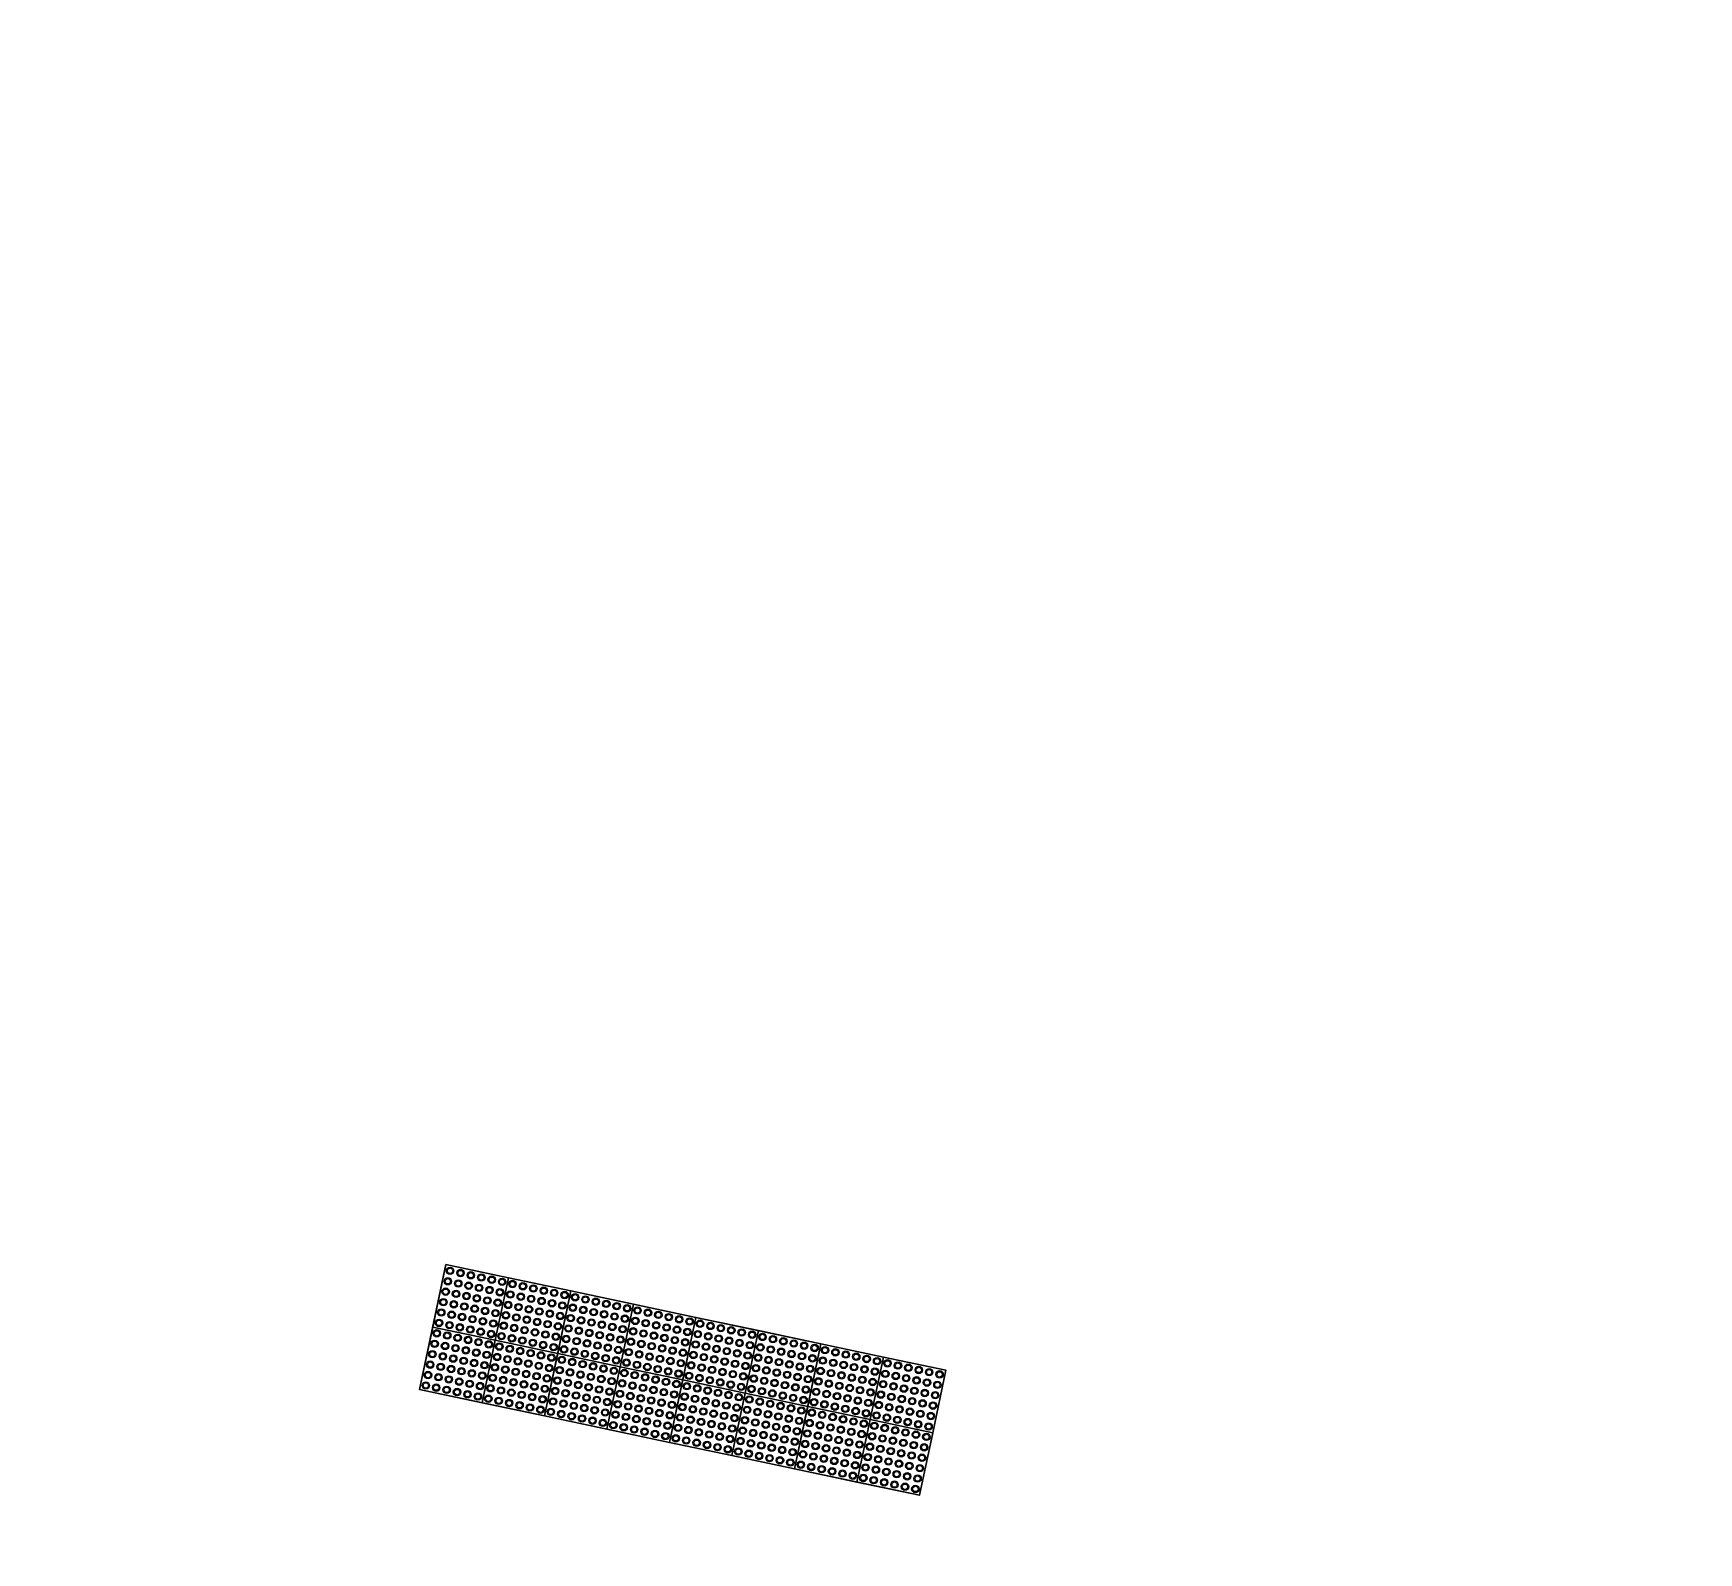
# Model space of a CAD drawing. Header units: millimetres. Extents: x 832728086 to 834530684, y 817551485 to 818349469.
# Drawn here: x 832841800 to 832849621, y 817752870 to 817760004 of the extents above; entities that cross this region are included whole.
import ezdxf

# ---------------------------------------------------------------- set-up
doc = ezdxf.new("R2010")
doc.units = ezdxf.units.MM
doc.header["$LTSCALE"] = 100
doc.layers.add('000-helpline', color=30, linetype='Continuous', lineweight=30, plot=False)
doc.layers.add('000-Tactile-l', color=8, linetype='Continuous')

# ---------------------------------------------------------------- blocks, each defined once
blk = doc.blocks.new('tactile')
at = {"layer": '000-helpline', "ltscale": 0.015}
for points in [[(833989.728, 817807.8787), (833990.0215, 817807.8167), (833989.9594, 817807.5232), (833989.6659, 817807.5852)], [(833990.0215, 817807.8167), (833990.315, 817807.7546), (833990.2529, 817807.4611), (833989.9594, 817807.5232)], [(833990.315, 817807.7546), (833990.6085, 817807.6926), (833990.5465, 817807.3991), (833990.2529, 817807.4611)], [(833990.6085, 817807.6926), (833990.902, 817807.6305), (833990.84, 817807.337), (833990.5465, 817807.3991)], [(833989.6659, 817807.5852), (833989.9594, 817807.5232), (833989.8974, 817807.2297), (833989.6039, 817807.2917)], [(833990.902, 817807.6305), (833991.1955, 817807.5685), (833991.1335, 817807.275), (833990.84, 817807.337)], [(833989.9594, 817807.5232), (833990.2529, 817807.4611), (833990.1909, 817807.1676), (833989.8974, 817807.2297)], [(833991.1955, 817807.5685), (833991.489, 817807.5064), (833991.427, 817807.2129), (833991.1335, 817807.275)], [(833991.489, 817807.5064), (833991.7826, 817807.4444), (833991.7205, 817807.1509), (833991.427, 817807.2129)], [(833990.2529, 817807.4611), (833990.5465, 817807.3991), (833990.4844, 817807.1056), (833990.1909, 817807.1676)], [(833991.7826, 817807.4444), (833992.0761, 817807.3823), (833992.014, 817807.0888), (833991.7205, 817807.1509)], [(833990.5465, 817807.3991), (833990.84, 817807.337), (833990.7779, 817807.0435), (833990.4844, 817807.1056)], [(833990.84, 817807.337), (833991.1335, 817807.275), (833991.0714, 817806.9815), (833990.7779, 817807.0435)], [(833991.1335, 817807.275), (833991.427, 817807.2129), (833991.3649, 817806.9194), (833991.0714, 817806.9815)], [(833991.427, 817807.2129), (833991.7205, 817807.1509), (833991.6584, 817806.8573), (833991.3649, 817806.9194)], [(833991.7205, 817807.1509), (833992.014, 817807.0888), (833991.952, 817806.7953), (833991.6584, 817806.8573)]]:
    blk.add_lwpolyline(points, close=True, dxfattribs=at)
at = {"layer": '000-Tactile-l'}
for points in [[(833989.6039, 817807.2917), (833989.728, 817807.8787), (833990.315, 817807.7546), (833990.1909, 817807.1676)], [(833990.1909, 817807.1676), (833990.315, 817807.7546), (833990.902, 817807.6305), (833990.7779, 817807.0435)], [(833990.7779, 817807.0435), (833990.902, 817807.6305), (833991.489, 817807.5064), (833991.3649, 817806.9194)], [(833991.3649, 817806.9194), (833991.489, 817807.5064), (833992.0761, 817807.3823), (833991.952, 817806.7953)]]:
    blk.add_lwpolyline(points, close=True, dxfattribs=at)
at = {"layer": '000-Tactile-l', "ltscale": 0.015}
for centre, radius in [((833989.7369, 817807.8002), 0.0175), ((833989.7369, 817807.8002), 0.0125), ((833989.7473, 817807.8491), 0.0175), ((833989.7473, 817807.8491), 0.0125), ((833989.7858, 817807.7898), 0.0175), ((833989.7962, 817807.8388), 0.0175), ((833989.7962, 817807.8388), 0.0125), ((833989.8451, 817807.8284), 0.0175), ((833989.8451, 817807.8284), 0.0125), ((833989.894, 817807.8181), 0.0175), ((833989.894, 817807.8181), 0.0125), ((833989.9429, 817807.8077), 0.0175), ((833989.9429, 817807.8077), 0.0125), ((833989.9918, 817807.7974), 0.0175), ((833989.9918, 817807.7974), 0.0125), ((833990.0408, 817807.7871), 0.0175), ((833989.7266, 817807.7513), 0.0175), ((833989.7266, 817807.7513), 0.0125), ((833989.7755, 817807.7409), 0.0175), ((833989.7755, 817807.7409), 0.0125), ((833989.7858, 817807.7898), 0.0125), ((833989.8244, 817807.7306), 0.0175), ((833989.8244, 817807.7306), 0.0125), ((833989.8347, 817807.7795), 0.0175), ((833989.8347, 817807.7795), 0.0125), ((833989.8733, 817807.7202), 0.0175), ((833989.8733, 817807.7202), 0.0125), ((833989.8837, 817807.7692), 0.0175), ((833989.8837, 817807.7692), 0.0125), ((833989.9222, 817807.7099), 0.0175), ((833989.9326, 817807.7588), 0.0175), ((833989.9326, 817807.7588), 0.0125), ((833989.9815, 817807.7485), 0.0175), ((833989.9815, 817807.7485), 0.0125), ((833990.0304, 817807.7381), 0.0175), ((833990.0304, 817807.7381), 0.0125), ((833990.0408, 817807.7871), 0.0125), ((833990.0793, 817807.7278), 0.0175), ((833990.0793, 817807.7278), 0.0125), ((833990.0897, 817807.7767), 0.0175), ((833990.0897, 817807.7767), 0.0125), ((833990.1283, 817807.7175), 0.0175), ((833990.1283, 817807.7175), 0.0125), ((833990.1386, 817807.7664), 0.0175), ((833990.1386, 817807.7664), 0.0125), ((833990.1875, 817807.756), 0.0175), ((833990.1875, 817807.756), 0.0125), ((833990.2364, 817807.7457), 0.0175), ((833990.2364, 817807.7457), 0.0125), ((833990.2854, 817807.7353), 0.0175), ((833990.2854, 817807.7353), 0.0125), ((833990.3343, 817807.725), 0.0175), ((833990.3343, 817807.725), 0.0125), ((833990.3832, 817807.7147), 0.0175), ((833990.3832, 817807.7147), 0.0125), ((833989.7059, 817807.6534), 0.0175), ((833989.7059, 817807.6534), 0.0125), ((833989.7162, 817807.7023), 0.0175), ((833989.7162, 817807.7023), 0.0125), ((833989.7548, 817807.6431), 0.0175), ((833989.7548, 817807.6431), 0.0125), ((833989.7651, 817807.692), 0.0175), ((833989.7651, 817807.692), 0.0125), ((833989.8037, 817807.6327), 0.0175), ((833989.8141, 817807.6817), 0.0175), ((833989.8141, 817807.6817), 0.0125), ((833989.863, 817807.6713), 0.0175), ((833989.863, 817807.6713), 0.0125), ((833989.9119, 817807.661), 0.0175), ((833989.9119, 817807.661), 0.0125), ((833989.9222, 817807.7099), 0.0125), ((833989.9608, 817807.6506), 0.0175), ((833989.9608, 817807.6506), 0.0125), ((833989.9712, 817807.6996), 0.0175), ((833989.9712, 817807.6996), 0.0125), ((833990.0097, 817807.6403), 0.0175), ((833990.0097, 817807.6403), 0.0125), ((833990.0201, 817807.6892), 0.0175), ((833990.0201, 817807.6892), 0.0125), ((833990.069, 817807.6789), 0.0175), ((833990.069, 817807.6789), 0.0125), ((833990.1179, 817807.6685), 0.0175), ((833990.1179, 817807.6685), 0.0125), ((833990.1668, 817807.6582), 0.0175), ((833990.1668, 817807.6582), 0.0125), ((833990.1772, 817807.7071), 0.0175), ((833990.1772, 817807.7071), 0.0125), ((833990.2158, 817807.6478), 0.0175), ((833990.2158, 817807.6478), 0.0125), ((833990.2261, 817807.6968), 0.0175), ((833990.2261, 817807.6968), 0.0125), ((833990.2647, 817807.6375), 0.0175), ((833990.2647, 817807.6375), 0.0125), ((833990.275, 817807.6864), 0.0175), ((833990.275, 817807.6864), 0.0125), ((833990.3239, 817807.6761), 0.0175), ((833990.3239, 817807.6761), 0.0125), ((833990.3729, 817807.6657), 0.0175), ((833990.3729, 817807.6657), 0.0125), ((833990.4218, 817807.6554), 0.0175), ((833990.4218, 817807.6554), 0.0125), ((833990.4321, 817807.7043), 0.0175), ((833990.4321, 817807.7043), 0.0125), ((833990.4707, 817807.6451), 0.0175), ((833990.4707, 817807.6451), 0.0125), ((833990.481, 817807.694), 0.0175), ((833990.481, 817807.694), 0.0125), ((833990.5196, 817807.6347), 0.0175), ((833990.53, 817807.6836), 0.0175), ((833990.53, 817807.6836), 0.0125), ((833990.5789, 817807.6733), 0.0175), ((833990.5789, 817807.6733), 0.0125), ((833990.6278, 817807.663), 0.0175), ((833990.6278, 817807.663), 0.0125), ((833990.6767, 817807.6526), 0.0175), ((833990.6767, 817807.6526), 0.0125), ((833990.7256, 817807.6423), 0.0175), ((833990.7256, 817807.6423), 0.0125), ((833990.7745, 817807.6319), 0.0175), ((833989.6852, 817807.5556), 0.0175), ((833989.6955, 817807.6045), 0.0175), ((833989.6955, 817807.6045), 0.0125), ((833989.7445, 817807.5942), 0.0175), ((833989.7445, 817807.5942), 0.0125), ((833989.7934, 817807.5838), 0.0175), ((833989.7934, 817807.5838), 0.0125), ((833989.8037, 817807.6327), 0.0125), ((833989.8423, 817807.5735), 0.0175), ((833989.8423, 817807.5735), 0.0125), ((833989.8526, 817807.6224), 0.0175), ((833989.8526, 817807.6224), 0.0125), ((833989.8912, 817807.5631), 0.0175), ((833989.8912, 817807.5631), 0.0125), ((833989.9016, 817807.6121), 0.0175), ((833989.9016, 817807.6121), 0.0125), ((833989.9401, 817807.5528), 0.0175), ((833989.9505, 817807.6017), 0.0175), ((833989.9505, 817807.6017), 0.0125), ((833989.9994, 817807.5914), 0.0175), ((833989.9994, 817807.5914), 0.0125), ((833990.0483, 817807.581), 0.0175), ((833990.0483, 817807.581), 0.0125), ((833990.0587, 817807.63), 0.0175), ((833990.0587, 817807.63), 0.0125), ((833990.0972, 817807.5707), 0.0175), ((833990.0972, 817807.5707), 0.0125), ((833990.1076, 817807.6196), 0.0175), ((833990.1076, 817807.6196), 0.0125), ((833990.1462, 817807.5604), 0.0175), ((833990.1462, 817807.5604), 0.0125), ((833990.1565, 817807.6093), 0.0175), ((833990.1565, 817807.6093), 0.0125), ((833990.2054, 817807.5989), 0.0175), ((833990.2054, 817807.5989), 0.0125), ((833990.2543, 817807.5886), 0.0175), ((833990.2543, 817807.5886), 0.0125), ((833990.3033, 817807.5782), 0.0175), ((833990.3033, 817807.5782), 0.0125), ((833990.3136, 817807.6272), 0.0175), ((833990.3136, 817807.6272), 0.0125), ((833990.3522, 817807.5679), 0.0175), ((833990.3522, 817807.5679), 0.0125), ((833990.3625, 817807.6168), 0.0175), ((833990.3625, 817807.6168), 0.0125), ((833990.4011, 817807.5576), 0.0175), ((833990.4011, 817807.5576), 0.0125), ((833990.4114, 817807.6065), 0.0175), ((833990.4114, 817807.6065), 0.0125), ((833990.4604, 817807.5961), 0.0175), ((833990.4604, 817807.5961), 0.0125), ((833990.5093, 817807.5858), 0.0175), ((833990.5093, 817807.5858), 0.0125), ((833990.5196, 817807.6347), 0.0125), ((833990.5582, 817807.5755), 0.0175), ((833990.5582, 817807.5755), 0.0125), ((833990.5685, 817807.6244), 0.0175), ((833990.5685, 817807.6244), 0.0125), ((833990.6071, 817807.5651), 0.0175), ((833990.6071, 817807.5651), 0.0125), ((833990.6174, 817807.614), 0.0175), ((833990.6174, 817807.614), 0.0125), ((833990.656, 817807.5548), 0.0175), ((833990.6664, 817807.6037), 0.0175), ((833990.6664, 817807.6037), 0.0125), ((833990.7153, 817807.5933), 0.0175), ((833990.7153, 817807.5933), 0.0125), ((833990.7642, 817807.583), 0.0175), ((833990.7642, 817807.583), 0.0125), ((833990.7745, 817807.6319), 0.0125), ((833990.8131, 817807.5727), 0.0175), ((833990.8131, 817807.5727), 0.0125), ((833990.8235, 817807.6216), 0.0175), ((833990.8235, 817807.6216), 0.0125), ((833990.862, 817807.5623), 0.0175), ((833990.862, 817807.5623), 0.0125), ((833990.8724, 817807.6112), 0.0175), ((833990.8724, 817807.6112), 0.0125), ((833990.9213, 817807.6009), 0.0175), ((833990.9213, 817807.6009), 0.0125), ((833990.9702, 817807.5906), 0.0175), ((833990.9702, 817807.5906), 0.0125), ((833991.0191, 817807.5802), 0.0175), ((833991.0191, 817807.5802), 0.0125), ((833991.0681, 817807.5699), 0.0175), ((833991.0681, 817807.5699), 0.0125), ((833991.117, 817807.5595), 0.0175), ((833991.117, 817807.5595), 0.0125), ((833989.6749, 817807.5067), 0.0175), ((833989.6749, 817807.5067), 0.0125), ((833989.6852, 817807.5556), 0.0125), ((833989.7238, 817807.4963), 0.0175), ((833989.7238, 817807.4963), 0.0125), ((833989.7341, 817807.5453), 0.0175), ((833989.7341, 817807.5453), 0.0125), ((833989.7727, 817807.486), 0.0175), ((833989.7727, 817807.486), 0.0125), ((833989.783, 817807.5349), 0.0175), ((833989.783, 817807.5349), 0.0125), ((833989.8216, 817807.4756), 0.0175), ((833989.832, 817807.5246), 0.0175), ((833989.832, 817807.5246), 0.0125), ((833989.8809, 817807.5142), 0.0175), ((833989.8809, 817807.5142), 0.0125), ((833989.9298, 817807.5039), 0.0175), ((833989.9298, 817807.5039), 0.0125), ((833989.9401, 817807.5528), 0.0125), ((833989.9787, 817807.4935), 0.0175), ((833989.9787, 817807.4935), 0.0125), ((833989.9891, 817807.5425), 0.0175), ((833989.9891, 817807.5425), 0.0125), ((833990.0276, 817807.4832), 0.0175), ((833990.0276, 817807.4832), 0.0125), ((833990.038, 817807.5321), 0.0175), ((833990.038, 817807.5321), 0.0125), ((833990.0869, 817807.5218), 0.0175), ((833990.0869, 817807.5218), 0.0125), ((833990.1358, 817807.5114), 0.0175), ((833990.1358, 817807.5114), 0.0125), ((833990.1847, 817807.5011), 0.0175), ((833990.1847, 817807.5011), 0.0125), ((833990.1951, 817807.55), 0.0175), ((833990.1951, 817807.55), 0.0125), ((833990.2337, 817807.4908), 0.0175), ((833990.2337, 817807.4908), 0.0125), ((833990.244, 817807.5397), 0.0175), ((833990.244, 817807.5397), 0.0125), ((833990.2826, 817807.4804), 0.0175), ((833990.2826, 817807.4804), 0.0125), ((833990.2929, 817807.5293), 0.0175), ((833990.2929, 817807.5293), 0.0125), ((833990.3418, 817807.519), 0.0175), ((833990.3418, 817807.519), 0.0125), ((833990.3907, 817807.5086), 0.0175), ((833990.3907, 817807.5086), 0.0125), ((833990.4397, 817807.4983), 0.0175), ((833990.4397, 817807.4983), 0.0125), ((833990.45, 817807.5472), 0.0175), ((833990.45, 817807.5472), 0.0125), ((833990.4886, 817807.488), 0.0175), ((833990.4886, 817807.488), 0.0125), ((833990.4989, 817807.5369), 0.0175), ((833990.4989, 817807.5369), 0.0125), ((833990.5375, 817807.4776), 0.0175), ((833990.5478, 817807.5265), 0.0175), ((833990.5478, 817807.5265), 0.0125), ((833990.5968, 817807.5162), 0.0175), ((833990.5968, 817807.5162), 0.0125), ((833990.6457, 817807.5059), 0.0175), ((833990.6457, 817807.5059), 0.0125), ((833990.656, 817807.5548), 0.0125), ((833990.6946, 817807.4955), 0.0175), ((833990.6946, 817807.4955), 0.0125), ((833990.7049, 817807.5444), 0.0175), ((833990.7049, 817807.5444), 0.0125), ((833990.7435, 817807.4852), 0.0175), ((833990.7435, 817807.4852), 0.0125), ((833990.7539, 817807.5341), 0.0175), ((833990.7539, 817807.5341), 0.0125), ((833990.7924, 817807.4748), 0.0175), ((833990.8028, 817807.5237), 0.0175), ((833990.8028, 817807.5237), 0.0125), ((833990.8517, 817807.5134), 0.0175), ((833990.8517, 817807.5134), 0.0125), ((833990.9006, 817807.5031), 0.0175), ((833990.9006, 817807.5031), 0.0125), ((833990.911, 817807.552), 0.0175), ((833990.911, 817807.552), 0.0125), ((833990.9495, 817807.4927), 0.0175), ((833990.9495, 817807.4927), 0.0125), ((833990.9599, 817807.5416), 0.0175), ((833990.9599, 817807.5416), 0.0125), ((833990.9985, 817807.4824), 0.0175), ((833990.9985, 817807.4824), 0.0125), ((833991.0088, 817807.5313), 0.0175), ((833991.0088, 817807.5313), 0.0125), ((833991.0577, 817807.521), 0.0175), ((833991.0577, 817807.521), 0.0125), ((833991.1066, 817807.5106), 0.0175), ((833991.1066, 817807.5106), 0.0125), ((833991.1556, 817807.5003), 0.0175), ((833991.1556, 817807.5003), 0.0125), ((833991.1659, 817807.5492), 0.0175), ((833991.1659, 817807.5492), 0.0125), ((833991.2045, 817807.4899), 0.0175), ((833991.2045, 817807.4899), 0.0125), ((833991.2148, 817807.5388), 0.0175), ((833991.2148, 817807.5388), 0.0125), ((833991.2534, 817807.4796), 0.0175), ((833991.2534, 817807.4796), 0.0125), ((833991.2637, 817807.5285), 0.0175), ((833991.2637, 817807.5285), 0.0125), ((833991.3127, 817807.5182), 0.0175), ((833991.3127, 817807.5182), 0.0125), ((833991.3616, 817807.5078), 0.0175), ((833991.3616, 817807.5078), 0.0125), ((833991.4105, 817807.4975), 0.0175), ((833991.4105, 817807.4975), 0.0125), ((833991.4594, 817807.4871), 0.0175), ((833991.4594, 817807.4871), 0.0125), ((833991.5083, 817807.4768), 0.0175), ((833989.6542, 817807.4088), 0.0175), ((833989.6542, 817807.4088), 0.0125), ((833989.6645, 817807.4578), 0.0175), ((833989.6645, 817807.4578), 0.0125), ((833989.7031, 817807.3985), 0.0175), ((833989.7134, 817807.4474), 0.0175), ((833989.7134, 817807.4474), 0.0125), ((833989.7624, 817807.4371), 0.0175), ((833989.7624, 817807.4371), 0.0125), ((833989.8113, 817807.4267), 0.0175), ((833989.8113, 817807.4267), 0.0125), ((833989.8216, 817807.4756), 0.0125), ((833989.8602, 817807.4164), 0.0175), ((833989.8602, 817807.4164), 0.0125), ((833989.8705, 817807.4653), 0.0175), ((833989.8705, 817807.4653), 0.0125), ((833989.9091, 817807.406), 0.0175), ((833989.9091, 817807.406), 0.0125), ((833989.9195, 817807.455), 0.0175), ((833989.9195, 817807.455), 0.0125), ((833989.9684, 817807.4446), 0.0175), ((833989.9684, 817807.4446), 0.0125), ((833990.0173, 817807.4343), 0.0175), ((833990.0173, 817807.4343), 0.0125), ((833990.0662, 817807.4239), 0.0175), ((833990.0662, 817807.4239), 0.0125), ((833990.0766, 817807.4729), 0.0175), ((833990.0766, 817807.4729), 0.0125), ((833990.1151, 817807.4136), 0.0175), ((833990.1151, 817807.4136), 0.0125), ((833990.1255, 817807.4625), 0.0175), ((833990.1255, 817807.4625), 0.0125), ((833990.164, 817807.4033), 0.0175), ((833990.164, 817807.4033), 0.0125), ((833990.1744, 817807.4522), 0.0175), ((833990.1744, 817807.4522), 0.0125), ((833990.2233, 817807.4418), 0.0175), ((833990.2233, 817807.4418), 0.0125), ((833990.2722, 817807.4315), 0.0175), ((833990.2722, 817807.4315), 0.0125), ((833990.3211, 817807.4211), 0.0175), ((833990.3211, 817807.4211), 0.0125), ((833990.3315, 817807.4701), 0.0175), ((833990.3315, 817807.4701), 0.0125), ((833990.3701, 817807.4108), 0.0175), ((833990.3701, 817807.4108), 0.0125), ((833990.3804, 817807.4597), 0.0175), ((833990.3804, 817807.4597), 0.0125), ((833990.419, 817807.4005), 0.0175), ((833990.4293, 817807.4494), 0.0175), ((833990.4293, 817807.4494), 0.0125), ((833990.4782, 817807.439), 0.0175), ((833990.4782, 817807.439), 0.0125), ((833990.5272, 817807.4287), 0.0175), ((833990.5272, 817807.4287), 0.0125), ((833990.5375, 817807.4776), 0.0125), ((833990.5761, 817807.4184), 0.0175), ((833990.5761, 817807.4184), 0.0125), ((833990.5864, 817807.4673), 0.0175), ((833990.5864, 817807.4673), 0.0125), ((833990.625, 817807.408), 0.0175), ((833990.625, 817807.408), 0.0125), ((833990.6353, 817807.4569), 0.0175), ((833990.6353, 817807.4569), 0.0125), ((833990.6739, 817807.3977), 0.0175), ((833990.6843, 817807.4466), 0.0175), ((833990.6843, 817807.4466), 0.0125), ((833990.7332, 817807.4362), 0.0175), ((833990.7332, 817807.4362), 0.0125), ((833990.7821, 817807.4259), 0.0175), ((833990.7821, 817807.4259), 0.0125), ((833990.7924, 817807.4748), 0.0125), ((833990.831, 817807.4156), 0.0175), ((833990.831, 817807.4156), 0.0125), ((833990.8414, 817807.4645), 0.0175), ((833990.8414, 817807.4645), 0.0125), ((833990.8799, 817807.4052), 0.0175), ((833990.8799, 817807.4052), 0.0125), ((833990.8903, 817807.4541), 0.0175), ((833990.8903, 817807.4541), 0.0125), ((833990.9392, 817807.4438), 0.0175), ((833990.9392, 817807.4438), 0.0125), ((833990.9881, 817807.4335), 0.0175), ((833990.9881, 817807.4335), 0.0125), ((833991.037, 817807.4231), 0.0175), ((833991.037, 817807.4231), 0.0125), ((833991.0474, 817807.472), 0.0175), ((833991.0474, 817807.472), 0.0125), ((833991.086, 817807.4128), 0.0175), ((833991.086, 817807.4128), 0.0125), ((833991.0963, 817807.4617), 0.0175), ((833991.0963, 817807.4617), 0.0125), ((833991.1349, 817807.4024), 0.0175), ((833991.1349, 817807.4024), 0.0125), ((833991.1452, 817807.4514), 0.0175), ((833991.1452, 817807.4514), 0.0125), ((833991.1941, 817807.441), 0.0175), ((833991.1941, 817807.441), 0.0125), ((833991.2431, 817807.4307), 0.0175), ((833991.2431, 817807.4307), 0.0125), ((833991.292, 817807.4203), 0.0175), ((833991.292, 817807.4203), 0.0125), ((833991.3023, 817807.4692), 0.0175), ((833991.3023, 817807.4692), 0.0125), ((833991.3409, 817807.41), 0.0175), ((833991.3409, 817807.41), 0.0125), ((833991.3512, 817807.4589), 0.0175), ((833991.3512, 817807.4589), 0.0125), ((833991.3898, 817807.3996), 0.0175), ((833991.4001, 817807.4486), 0.0175), ((833991.4001, 817807.4486), 0.0125), ((833991.4491, 817807.4382), 0.0175), ((833991.4491, 817807.4382), 0.0125), ((833991.498, 817807.4279), 0.0175), ((833991.498, 817807.4279), 0.0125), ((833991.5083, 817807.4768), 0.0125), ((833991.5469, 817807.4175), 0.0175), ((833991.5469, 817807.4175), 0.0125), ((833991.5572, 817807.4665), 0.0175), ((833991.5572, 817807.4665), 0.0125), ((833991.5958, 817807.4072), 0.0175), ((833991.5958, 817807.4072), 0.0125), ((833991.6062, 817807.4561), 0.0175), ((833991.6062, 817807.4561), 0.0125), ((833991.6447, 817807.3968), 0.0175), ((833991.6551, 817807.4458), 0.0175), ((833991.6551, 817807.4458), 0.0125), ((833991.704, 817807.4354), 0.0175), ((833991.704, 817807.4354), 0.0125), ((833991.7529, 817807.4251), 0.0175), ((833991.7529, 817807.4251), 0.0125), ((833991.8018, 817807.4147), 0.0175), ((833991.8018, 817807.4147), 0.0125), ((833991.8508, 817807.4044), 0.0175), ((833991.8508, 817807.4044), 0.0125), ((833989.6438, 817807.3599), 0.0175), ((833989.6438, 817807.3599), 0.0125), ((833989.6928, 817807.3496), 0.0175), ((833989.6928, 817807.3496), 0.0125), ((833989.7031, 817807.3985), 0.0125), ((833989.7417, 817807.3392), 0.0175), ((833989.7417, 817807.3392), 0.0125), ((833989.752, 817807.3882), 0.0175), ((833989.752, 817807.3882), 0.0125), ((833989.7906, 817807.3289), 0.0175), ((833989.7906, 817807.3289), 0.0125), ((833989.8009, 817807.3778), 0.0175), ((833989.8009, 817807.3778), 0.0125), ((833989.8395, 817807.3186), 0.0175), ((833989.8499, 817807.3675), 0.0175), ((833989.8499, 817807.3675), 0.0125), ((833989.8988, 817807.3571), 0.0175), ((833989.8988, 817807.3571), 0.0125), ((833989.9477, 817807.3468), 0.0175), ((833989.9477, 817807.3468), 0.0125), ((833989.958, 817807.3957), 0.0175), ((833989.958, 817807.3957), 0.0125), ((833989.9966, 817807.3364), 0.0175), ((833989.9966, 817807.3364), 0.0125), ((833990.0069, 817807.3854), 0.0175), ((833990.0069, 817807.3854), 0.0125), ((833990.0455, 817807.3261), 0.0175), ((833990.0455, 817807.3261), 0.0125), ((833990.0559, 817807.375), 0.0175), ((833990.0559, 817807.375), 0.0125), ((833990.1048, 817807.3647), 0.0175), ((833990.1048, 817807.3647), 0.0125), ((833990.1537, 817807.3543), 0.0175), ((833990.1537, 817807.3543), 0.0125), ((833990.2026, 817807.344), 0.0175), ((833990.2026, 817807.344), 0.0125), ((833990.213, 817807.3929), 0.0175), ((833990.213, 817807.3929), 0.0125), ((833990.2515, 817807.3337), 0.0175), ((833990.2515, 817807.3337), 0.0125), ((833990.2619, 817807.3826), 0.0175), ((833990.2619, 817807.3826), 0.0125), ((833990.3005, 817807.3233), 0.0175), ((833990.3005, 817807.3233), 0.0125), ((833990.3108, 817807.3722), 0.0175), ((833990.3108, 817807.3722), 0.0125), ((833990.3597, 817807.3619), 0.0175), ((833990.3597, 817807.3619), 0.0125), ((833990.4086, 817807.3515), 0.0175), ((833990.4086, 817807.3515), 0.0125), ((833990.419, 817807.4005), 0.0125), ((833990.4576, 817807.3412), 0.0175), ((833990.4576, 817807.3412), 0.0125), ((833990.4679, 817807.3901), 0.0175), ((833990.4679, 817807.3901), 0.0125), ((833990.5065, 817807.3309), 0.0175), ((833990.5065, 817807.3309), 0.0125), ((833990.5168, 817807.3798), 0.0175), ((833990.5168, 817807.3798), 0.0125), ((833990.5554, 817807.3205), 0.0175), ((833990.5657, 817807.3694), 0.0175), ((833990.5657, 817807.3694), 0.0125), ((833990.6147, 817807.3591), 0.0175), ((833990.6147, 817807.3591), 0.0125), ((833990.6636, 817807.3488), 0.0175), ((833990.6636, 817807.3488), 0.0125), ((833990.6739, 817807.3977), 0.0125), ((833990.7125, 817807.3384), 0.0175), ((833990.7125, 817807.3384), 0.0125), ((833990.7228, 817807.3873), 0.0175), ((833990.7228, 817807.3873), 0.0125), ((833990.7614, 817807.3281), 0.0175), ((833990.7614, 817807.3281), 0.0125), ((833990.7718, 817807.377), 0.0175), ((833990.7718, 817807.377), 0.0125), ((833990.8103, 817807.3177), 0.0175), ((833990.8207, 817807.3666), 0.0175), ((833990.8207, 817807.3666), 0.0125), ((833990.8696, 817807.3563), 0.0175), ((833990.8696, 817807.3563), 0.0125), ((833990.9185, 817807.346), 0.0175), ((833990.9185, 817807.346), 0.0125), ((833990.9289, 817807.3949), 0.0175), ((833990.9289, 817807.3949), 0.0125), ((833990.9674, 817807.3356), 0.0175), ((833990.9674, 817807.3356), 0.0125), ((833990.9778, 817807.3845), 0.0175), ((833990.9778, 817807.3845), 0.0125), ((833991.0163, 817807.3253), 0.0175), ((833991.0163, 817807.3253), 0.0125), ((833991.0267, 817807.3742), 0.0175), ((833991.0267, 817807.3742), 0.0125), ((833991.0756, 817807.3639), 0.0175), ((833991.0756, 817807.3639), 0.0125), ((833991.1245, 817807.3535), 0.0175), ((833991.1245, 817807.3535), 0.0125), ((833991.1734, 817807.3432), 0.0175), ((833991.1734, 817807.3432), 0.0125), ((833991.1838, 817807.3921), 0.0175), ((833991.1838, 817807.3921), 0.0125), ((833991.2224, 817807.3328), 0.0175), ((833991.2224, 817807.3328), 0.0125), ((833991.2327, 817807.3817), 0.0175), ((833991.2327, 817807.3817), 0.0125), ((833991.2713, 817807.3225), 0.0175), ((833991.2816, 817807.3714), 0.0175), ((833991.2816, 817807.3714), 0.0125), ((833991.3305, 817807.3611), 0.0175), ((833991.3305, 817807.3611), 0.0125), ((833991.3795, 817807.3507), 0.0175), ((833991.3795, 817807.3507), 0.0125), ((833991.3898, 817807.3996), 0.0125), ((833991.4284, 817807.3404), 0.0175), ((833991.4284, 817807.3404), 0.0125), ((833991.4387, 817807.3893), 0.0175), ((833991.4387, 817807.3893), 0.0125), ((833991.4773, 817807.33), 0.0175), ((833991.4773, 817807.33), 0.0125), ((833991.4876, 817807.379), 0.0175), ((833991.4876, 817807.379), 0.0125), ((833991.5262, 817807.3197), 0.0175), ((833991.5366, 817807.3686), 0.0175), ((833991.5366, 817807.3686), 0.0125), ((833991.5855, 817807.3583), 0.0175), ((833991.5855, 817807.3583), 0.0125), ((833991.6344, 817807.3479), 0.0175), ((833991.6344, 817807.3479), 0.0125), ((833991.6447, 817807.3968), 0.0125), ((833991.6833, 817807.3376), 0.0175), ((833991.6833, 817807.3376), 0.0125), ((833991.6937, 817807.3865), 0.0175), ((833991.6937, 817807.3865), 0.0125), ((833991.7322, 817807.3272), 0.0175), ((833991.7322, 817807.3272), 0.0125), ((833991.7426, 817807.3762), 0.0175), ((833991.7426, 817807.3762), 0.0125), ((833991.7915, 817807.3658), 0.0175), ((833991.7915, 817807.3658), 0.0125), ((833991.8404, 817807.3555), 0.0175), ((833991.8404, 817807.3555), 0.0125), ((833991.8893, 817807.3451), 0.0175), ((833991.8893, 817807.3451), 0.0125), ((833991.8997, 817807.3941), 0.0175), ((833991.8997, 817807.3941), 0.0125), ((833991.9383, 817807.3348), 0.0175), ((833991.9383, 817807.3348), 0.0125), ((833991.9486, 817807.3837), 0.0175), ((833991.9486, 817807.3837), 0.0125), ((833991.9872, 817807.3245), 0.0175), ((833991.9872, 817807.3245), 0.0125), ((833991.9975, 817807.3734), 0.0175), ((833991.9975, 817807.3734), 0.0125), ((833992.0464, 817807.363), 0.0175), ((833992.0464, 817807.363), 0.0125), ((833989.6335, 817807.311), 0.0175), ((833989.6335, 817807.311), 0.0125), ((833989.6824, 817807.3007), 0.0175), ((833989.6824, 817807.3007), 0.0125), ((833989.7313, 817807.2903), 0.0175), ((833989.7313, 817807.2903), 0.0125), ((833989.7802, 817807.28), 0.0175), ((833989.7802, 817807.28), 0.0125), ((833989.8292, 817807.2696), 0.0175), ((833989.8292, 817807.2696), 0.0125), ((833989.8395, 817807.3186), 0.0125), ((833989.8781, 817807.2593), 0.0175), ((833989.8781, 817807.2593), 0.0125), ((833989.8884, 817807.3082), 0.0175), ((833989.8884, 817807.3082), 0.0125), ((833989.927, 817807.2489), 0.0175), ((833989.927, 817807.2489), 0.0125), ((833989.9373, 817807.2979), 0.0175), ((833989.9373, 817807.2979), 0.0125), ((833989.9863, 817807.2875), 0.0175), ((833989.9863, 817807.2875), 0.0125), ((833990.0352, 817807.2772), 0.0175), ((833990.0352, 817807.2772), 0.0125), ((833990.0841, 817807.2668), 0.0175), ((833990.0841, 817807.2668), 0.0125), ((833990.0944, 817807.3158), 0.0175), ((833990.0944, 817807.3158), 0.0125), ((833990.133, 817807.2565), 0.0175), ((833990.133, 817807.2565), 0.0125), ((833990.1434, 817807.3054), 0.0175), ((833990.1434, 817807.3054), 0.0125), ((833990.1819, 817807.2462), 0.0175), ((833990.1819, 817807.2462), 0.0125), ((833990.1923, 817807.2951), 0.0175), ((833990.1923, 817807.2951), 0.0125), ((833990.2412, 817807.2847), 0.0175), ((833990.2412, 817807.2847), 0.0125), ((833990.2901, 817807.2744), 0.0175), ((833990.2901, 817807.2744), 0.0125), ((833990.339, 817807.264), 0.0175), ((833990.339, 817807.264), 0.0125), ((833990.3494, 817807.313), 0.0175), ((833990.3494, 817807.313), 0.0125), ((833990.388, 817807.2537), 0.0175), ((833990.388, 817807.2537), 0.0125), ((833990.3983, 817807.3026), 0.0175), ((833990.3983, 817807.3026), 0.0125), ((833990.4369, 817807.2434), 0.0175), ((833990.4472, 817807.2923), 0.0175), ((833990.4472, 817807.2923), 0.0125), ((833990.4961, 817807.2819), 0.0175), ((833990.4961, 817807.2819), 0.0125), ((833990.5451, 817807.2716), 0.0175), ((833990.5451, 817807.2716), 0.0125), ((833990.5554, 817807.3205), 0.0125), ((833990.594, 817807.2613), 0.0175), ((833990.594, 817807.2613), 0.0125), ((833990.6043, 817807.3102), 0.0175), ((833990.6043, 817807.3102), 0.0125), ((833990.6429, 817807.2509), 0.0175), ((833990.6429, 817807.2509), 0.0125), ((833990.6532, 817807.2998), 0.0175), ((833990.6532, 817807.2998), 0.0125), ((833990.6918, 817807.2406), 0.0175), ((833990.7022, 817807.2895), 0.0175), ((833990.7022, 817807.2895), 0.0125), ((833990.7511, 817807.2792), 0.0175), ((833990.7511, 817807.2792), 0.0125), ((833990.8, 817807.2688), 0.0175), ((833990.8, 817807.2688), 0.0125), ((833990.8103, 817807.3177), 0.0125), ((833990.8489, 817807.2585), 0.0175), ((833990.8489, 817807.2585), 0.0125), ((833990.8593, 817807.3074), 0.0175), ((833990.8593, 817807.3074), 0.0125), ((833990.8978, 817807.2481), 0.0175), ((833990.8978, 817807.2481), 0.0125), ((833990.9082, 817807.297), 0.0175), ((833990.9082, 817807.297), 0.0125), ((833990.9571, 817807.2867), 0.0175), ((833990.9571, 817807.2867), 0.0125), ((833991.006, 817807.2764), 0.0175), ((833991.006, 817807.2764), 0.0125), ((833991.0549, 817807.266), 0.0175), ((833991.0549, 817807.266), 0.0125), ((833991.0653, 817807.3149), 0.0175), ((833991.0653, 817807.3149), 0.0125), ((833991.1038, 817807.2557), 0.0175), ((833991.1038, 817807.2557), 0.0125), ((833991.1142, 817807.3046), 0.0175), ((833991.1142, 817807.3046), 0.0125), ((833991.1528, 817807.2453), 0.0175), ((833991.1528, 817807.2453), 0.0125), ((833991.1631, 817807.2943), 0.0175), ((833991.1631, 817807.2943), 0.0125), ((833991.212, 817807.2839), 0.0175), ((833991.212, 817807.2839), 0.0125), ((833991.2609, 817807.2736), 0.0175), ((833991.2609, 817807.2736), 0.0125), ((833991.2713, 817807.3225), 0.0125), ((833991.3099, 817807.2632), 0.0175), ((833991.3099, 817807.2632), 0.0125), ((833991.3202, 817807.3121), 0.0175), ((833991.3202, 817807.3121), 0.0125), ((833991.3588, 817807.2529), 0.0175), ((833991.3588, 817807.2529), 0.0125), ((833991.3691, 817807.3018), 0.0175), ((833991.3691, 817807.3018), 0.0125), ((833991.4077, 817807.2425), 0.0175), ((833991.418, 817807.2915), 0.0175), ((833991.418, 817807.2915), 0.0125), ((833991.467, 817807.2811), 0.0175), ((833991.467, 817807.2811), 0.0125), ((833991.5159, 817807.2708), 0.0175), ((833991.5159, 817807.2708), 0.0125), ((833991.5262, 817807.3197), 0.0125), ((833991.5648, 817807.2604), 0.0175), ((833991.5648, 817807.2604), 0.0125), ((833991.5751, 817807.3094), 0.0175), ((833991.5751, 817807.3094), 0.0125), ((833991.6137, 817807.2501), 0.0175), ((833991.6137, 817807.2501), 0.0125), ((833991.6241, 817807.299), 0.0175), ((833991.6241, 817807.299), 0.0125), ((833991.6626, 817807.2398), 0.0175), ((833991.673, 817807.2887), 0.0175), ((833991.673, 817807.2887), 0.0125), ((833991.7219, 817807.2783), 0.0175), ((833991.7219, 817807.2783), 0.0125), ((833991.7708, 817807.268), 0.0175), ((833991.7708, 817807.268), 0.0125), ((833991.7812, 817807.3169), 0.0175), ((833991.7812, 817807.3169), 0.0125), ((833991.8197, 817807.2576), 0.0175), ((833991.8197, 817807.2576), 0.0125), ((833991.8301, 817807.3066), 0.0175), ((833991.8301, 817807.3066), 0.0125), ((833991.8687, 817807.2473), 0.0175), ((833991.8687, 817807.2473), 0.0125), ((833991.879, 817807.2962), 0.0175), ((833991.879, 817807.2962), 0.0125), ((833991.9279, 817807.2859), 0.0175), ((833991.9279, 817807.2859), 0.0125), ((833991.9768, 817807.2755), 0.0175), ((833991.9768, 817807.2755), 0.0125), ((833992.0258, 817807.2652), 0.0175), ((833992.0258, 817807.2652), 0.0125), ((833992.0361, 817807.3141), 0.0175), ((833992.0361, 817807.3141), 0.0125), ((833989.9759, 817807.2386), 0.0175), ((833989.9759, 817807.2386), 0.0125), ((833990.0248, 817807.2283), 0.0175), ((833990.0248, 817807.2283), 0.0125), ((833990.0738, 817807.2179), 0.0175), ((833990.0738, 817807.2179), 0.0125), ((833990.1227, 817807.2076), 0.0175), ((833990.1227, 817807.2076), 0.0125), ((833990.1716, 817807.1972), 0.0175), ((833990.1716, 817807.1972), 0.0125), ((833990.2205, 817807.1869), 0.0175), ((833990.2205, 817807.1869), 0.0125), ((833990.2309, 817807.2358), 0.0175), ((833990.2309, 817807.2358), 0.0125), ((833990.2694, 817807.1766), 0.0175), ((833990.2694, 817807.1766), 0.0125), ((833990.2798, 817807.2255), 0.0175), ((833990.2798, 817807.2255), 0.0125), ((833990.3184, 817807.1662), 0.0175), ((833990.3184, 817807.1662), 0.0125), ((833990.3287, 817807.2151), 0.0175), ((833990.3287, 817807.2151), 0.0125), ((833990.3776, 817807.2048), 0.0175), ((833990.3776, 817807.2048), 0.0125), ((833990.4265, 817807.1944), 0.0175), ((833990.4265, 817807.1944), 0.0125), ((833990.4369, 817807.2434), 0.0125), ((833990.4755, 817807.1841), 0.0175), ((833990.4755, 817807.1841), 0.0125), ((833990.4858, 817807.233), 0.0175), ((833990.4858, 817807.233), 0.0125), ((833990.5244, 817807.1738), 0.0175), ((833990.5244, 817807.1738), 0.0125), ((833990.5347, 817807.2227), 0.0175), ((833990.5347, 817807.2227), 0.0125), ((833990.5733, 817807.1634), 0.0175), ((833990.5836, 817807.2123), 0.0175), ((833990.5836, 817807.2123), 0.0125), ((833990.6326, 817807.202), 0.0175), ((833990.6326, 817807.202), 0.0125), ((833990.6815, 817807.1917), 0.0175), ((833990.6815, 817807.1917), 0.0125), ((833990.6918, 817807.2406), 0.0125), ((833990.7304, 817807.1813), 0.0175), ((833990.7304, 817807.1813), 0.0125), ((833990.7407, 817807.2302), 0.0175), ((833990.7407, 817807.2302), 0.0125), ((833990.7793, 817807.171), 0.0175), ((833990.7793, 817807.171), 0.0125), ((833990.7896, 817807.2199), 0.0175), ((833990.7896, 817807.2199), 0.0125), ((833990.8386, 817807.2095), 0.0175), ((833990.8386, 817807.2095), 0.0125), ((833990.8875, 817807.1992), 0.0175), ((833990.8875, 817807.1992), 0.0125), ((833990.9364, 817807.1889), 0.0175), ((833990.9364, 817807.1889), 0.0125), ((833990.9467, 817807.2378), 0.0175), ((833990.9467, 817807.2378), 0.0125), ((833990.9853, 817807.1785), 0.0175), ((833990.9853, 817807.1785), 0.0125), ((833990.9957, 817807.2274), 0.0175), ((833990.9957, 817807.2274), 0.0125), ((833991.0342, 817807.1682), 0.0175), ((833991.0342, 817807.1682), 0.0125), ((833991.0446, 817807.2171), 0.0175), ((833991.0446, 817807.2171), 0.0125), ((833991.0935, 817807.2068), 0.0175), ((833991.0935, 817807.2068), 0.0125), ((833991.1424, 817807.1964), 0.0175), ((833991.1424, 817807.1964), 0.0125), ((833991.1913, 817807.1861), 0.0175), ((833991.1913, 817807.1861), 0.0125), ((833991.2017, 817807.235), 0.0175), ((833991.2017, 817807.235), 0.0125), ((833991.2403, 817807.1757), 0.0175), ((833991.2403, 817807.1757), 0.0125), ((833991.2506, 817807.2246), 0.0175), ((833991.2506, 817807.2246), 0.0125), ((833991.2892, 817807.1654), 0.0175), ((833991.2995, 817807.2143), 0.0175), ((833991.2995, 817807.2143), 0.0125), ((833991.3484, 817807.204), 0.0175), ((833991.3484, 817807.204), 0.0125), ((833991.3974, 817807.1936), 0.0175), ((833991.3974, 817807.1936), 0.0125), ((833991.4077, 817807.2425), 0.0125), ((833991.4463, 817807.1833), 0.0175), ((833991.4463, 817807.1833), 0.0125), ((833991.4566, 817807.2322), 0.0175), ((833991.4566, 817807.2322), 0.0125), ((833991.4952, 817807.1729), 0.0175), ((833991.4952, 817807.1729), 0.0125), ((833991.5055, 817807.2219), 0.0175), ((833991.5055, 817807.2219), 0.0125), ((833991.5441, 817807.1626), 0.0175), ((833991.5545, 817807.2115), 0.0175), ((833991.5545, 817807.2115), 0.0125), ((833991.6034, 817807.2012), 0.0175), ((833991.6034, 817807.2012), 0.0125), ((833991.6523, 817807.1908), 0.0175), ((833991.6523, 817807.1908), 0.0125), ((833991.6626, 817807.2398), 0.0125), ((833991.7012, 817807.1805), 0.0175), ((833991.7012, 817807.1805), 0.0125), ((833991.7116, 817807.2294), 0.0175), ((833991.7116, 817807.2294), 0.0125), ((833991.7501, 817807.1701), 0.0175), ((833991.7501, 817807.1701), 0.0125), ((833991.7605, 817807.2191), 0.0175), ((833991.7605, 817807.2191), 0.0125), ((833991.8094, 817807.2087), 0.0175), ((833991.8094, 817807.2087), 0.0125), ((833991.8583, 817807.1984), 0.0175), ((833991.8583, 817807.1984), 0.0125), ((833991.9072, 817807.188), 0.0175), ((833991.9072, 817807.188), 0.0125), ((833991.9176, 817807.237), 0.0175), ((833991.9176, 817807.237), 0.0125), ((833991.9561, 817807.1777), 0.0175), ((833991.9561, 817807.1777), 0.0125), ((833991.9665, 817807.2266), 0.0175), ((833991.9665, 817807.2266), 0.0125), ((833992.0051, 817807.1674), 0.0175), ((833992.0051, 817807.1674), 0.0125), ((833992.0154, 817807.2163), 0.0175), ((833992.0154, 817807.2163), 0.0125), ((833990.3673, 817807.1559), 0.0175), ((833990.3673, 817807.1559), 0.0125), ((833990.4162, 817807.1455), 0.0175), ((833990.4162, 817807.1455), 0.0125), ((833990.4651, 817807.1352), 0.0175), ((833990.4651, 817807.1352), 0.0125), ((833990.514, 817807.1248), 0.0175), ((833990.514, 817807.1248), 0.0125), ((833990.5629, 817807.1145), 0.0175), ((833990.5629, 817807.1145), 0.0125), ((833990.5733, 817807.1634), 0.0125), ((833990.6119, 817807.1042), 0.0175), ((833990.6119, 817807.1042), 0.0125), ((833990.6222, 817807.1531), 0.0175), ((833990.6222, 817807.1531), 0.0125), ((833990.6608, 817807.0938), 0.0175), ((833990.6608, 817807.0938), 0.0125), ((833990.6711, 817807.1427), 0.0175), ((833990.6711, 817807.1427), 0.0125), ((833990.7097, 817807.0835), 0.0175), ((833990.72, 817807.1324), 0.0175), ((833990.72, 817807.1324), 0.0125), ((833990.769, 817807.1221), 0.0175), ((833990.769, 817807.1221), 0.0125), ((833990.8179, 817807.1117), 0.0175), ((833990.8179, 817807.1117), 0.0125), ((833990.8282, 817807.1606), 0.0175), ((833990.8282, 817807.1606), 0.0125), ((833990.8668, 817807.1014), 0.0175), ((833990.8668, 817807.1014), 0.0125), ((833990.8771, 817807.1503), 0.0175), ((833990.8771, 817807.1503), 0.0125), ((833990.9157, 817807.091), 0.0175), ((833990.9157, 817807.091), 0.0125), ((833990.9261, 817807.1399), 0.0175), ((833990.9261, 817807.1399), 0.0125), ((833990.975, 817807.1296), 0.0175), ((833990.975, 817807.1296), 0.0125), ((833991.0239, 817807.1193), 0.0175), ((833991.0239, 817807.1193), 0.0125), ((833991.0728, 817807.1089), 0.0175), ((833991.0728, 817807.1089), 0.0125), ((833991.0832, 817807.1578), 0.0175), ((833991.0832, 817807.1578), 0.0125), ((833991.1217, 817807.0986), 0.0175), ((833991.1217, 817807.0986), 0.0125), ((833991.1321, 817807.1475), 0.0175), ((833991.1321, 817807.1475), 0.0125), ((833991.1707, 817807.0882), 0.0175), ((833991.1707, 817807.0882), 0.0125), ((833991.181, 817807.1372), 0.0175), ((833991.181, 817807.1372), 0.0125), ((833991.2299, 817807.1268), 0.0175), ((833991.2299, 817807.1268), 0.0125), ((833991.2788, 817807.1165), 0.0175), ((833991.2788, 817807.1165), 0.0125), ((833991.2892, 817807.1654), 0.0125), ((833991.3278, 817807.1061), 0.0175), ((833991.3278, 817807.1061), 0.0125), ((833991.3381, 817807.155), 0.0175), ((833991.3381, 817807.155), 0.0125), ((833991.3767, 817807.0958), 0.0175), ((833991.3767, 817807.0958), 0.0125), ((833991.387, 817807.1447), 0.0175), ((833991.387, 817807.1447), 0.0125), ((833991.4256, 817807.0854), 0.0175), ((833991.4359, 817807.1344), 0.0175), ((833991.4359, 817807.1344), 0.0125), ((833991.4849, 817807.124), 0.0175), ((833991.4849, 817807.124), 0.0125), ((833991.5338, 817807.1137), 0.0175), ((833991.5338, 817807.1137), 0.0125), ((833991.5441, 817807.1626), 0.0125), ((833991.5827, 817807.1033), 0.0175), ((833991.5827, 817807.1033), 0.0125), ((833991.593, 817807.1523), 0.0175), ((833991.593, 817807.1523), 0.0125), ((833991.6316, 817807.093), 0.0175), ((833991.6316, 817807.093), 0.0125), ((833991.642, 817807.1419), 0.0175), ((833991.642, 817807.1419), 0.0125), ((833991.6909, 817807.1316), 0.0175), ((833991.6909, 817807.1316), 0.0125), ((833991.7398, 817807.1212), 0.0175), ((833991.7398, 817807.1212), 0.0125), ((833991.7887, 817807.1109), 0.0175), ((833991.7887, 817807.1109), 0.0125), ((833991.799, 817807.1598), 0.0175), ((833991.799, 817807.1598), 0.0125), ((833991.8376, 817807.1005), 0.0175), ((833991.8376, 817807.1005), 0.0125), ((833991.848, 817807.1495), 0.0175), ((833991.848, 817807.1495), 0.0125), ((833991.8865, 817807.0902), 0.0175), ((833991.8865, 817807.0902), 0.0125), ((833991.8969, 817807.1391), 0.0175), ((833991.8969, 817807.1391), 0.0125), ((833991.9458, 817807.1288), 0.0175), ((833991.9458, 817807.1288), 0.0125), ((833991.9947, 817807.1184), 0.0175), ((833991.9947, 817807.1184), 0.0125), ((833990.7097, 817807.0835), 0.0125), ((833990.7586, 817807.0731), 0.0175), ((833990.7586, 817807.0731), 0.0125), ((833990.8075, 817807.0628), 0.0175), ((833990.8075, 817807.0628), 0.0125), ((833990.8565, 817807.0525), 0.0175), ((833990.8565, 817807.0525), 0.0125), ((833990.9054, 817807.0421), 0.0175), ((833990.9054, 817807.0421), 0.0125), ((833990.9543, 817807.0318), 0.0175), ((833990.9543, 817807.0318), 0.0125), ((833990.9646, 817807.0807), 0.0175), ((833990.9646, 817807.0807), 0.0125), ((833991.0032, 817807.0214), 0.0175), ((833991.0032, 817807.0214), 0.0125), ((833991.0136, 817807.0703), 0.0175), ((833991.0136, 817807.0703), 0.0125), ((833991.0521, 817807.0111), 0.0175), ((833991.0521, 817807.0111), 0.0125), ((833991.0625, 817807.06), 0.0175), ((833991.0625, 817807.06), 0.0125), ((833991.1114, 817807.0497), 0.0175), ((833991.1114, 817807.0497), 0.0125), ((833991.1603, 817807.0393), 0.0175), ((833991.1603, 817807.0393), 0.0125), ((833991.2092, 817807.029), 0.0175), ((833991.2092, 817807.029), 0.0125), ((833991.2196, 817807.0779), 0.0175), ((833991.2196, 817807.0779), 0.0125), ((833991.2582, 817807.0186), 0.0175), ((833991.2582, 817807.0186), 0.0125), ((833991.2685, 817807.0676), 0.0175), ((833991.2685, 817807.0676), 0.0125), ((833991.3071, 817807.0083), 0.0175), ((833991.3174, 817807.0572), 0.0175), ((833991.3174, 817807.0572), 0.0125), ((833991.3663, 817807.0469), 0.0175), ((833991.3663, 817807.0469), 0.0125), ((833991.4153, 817807.0365), 0.0175), ((833991.4153, 817807.0365), 0.0125), ((833991.4256, 817807.0854), 0.0125), ((833991.4642, 817807.0262), 0.0175), ((833991.4642, 817807.0262), 0.0125), ((833991.4745, 817807.0751), 0.0175), ((833991.4745, 817807.0751), 0.0125), ((833991.5131, 817807.0158), 0.0175), ((833991.5131, 817807.0158), 0.0125), ((833991.5234, 817807.0648), 0.0175), ((833991.5234, 817807.0648), 0.0125), ((833991.562, 817807.0055), 0.0175), ((833991.5723, 817807.0544), 0.0175), ((833991.5723, 817807.0544), 0.0125), ((833991.6213, 817807.0441), 0.0175), ((833991.6213, 817807.0441), 0.0125), ((833991.6702, 817807.0337), 0.0175), ((833991.6702, 817807.0337), 0.0125), ((833991.6805, 817807.0827), 0.0175), ((833991.6805, 817807.0827), 0.0125), ((833991.7191, 817807.0234), 0.0175), ((833991.7191, 817807.0234), 0.0125), ((833991.7294, 817807.0723), 0.0175), ((833991.7294, 817807.0723), 0.0125), ((833991.768, 817807.0131), 0.0175), ((833991.768, 817807.0131), 0.0125), ((833991.7784, 817807.062), 0.0175), ((833991.7784, 817807.062), 0.0125), ((833991.8273, 817807.0516), 0.0175), ((833991.8273, 817807.0516), 0.0125), ((833991.8762, 817807.0413), 0.0175), ((833991.8762, 817807.0413), 0.0125), ((833991.9251, 817807.0309), 0.0175), ((833991.9251, 817807.0309), 0.0125), ((833991.9355, 817807.0799), 0.0175), ((833991.9355, 817807.0799), 0.0125), ((833991.974, 817807.0206), 0.0175), ((833991.974, 817807.0206), 0.0125), ((833991.9844, 817807.0695), 0.0175), ((833991.9844, 817807.0695), 0.0125), ((833991.1011, 817807.0007), 0.0175), ((833991.1011, 817807.0007), 0.0125), ((833991.15, 817806.9904), 0.0175), ((833991.15, 817806.9904), 0.0125), ((833991.1989, 817806.9801), 0.0175), ((833991.1989, 817806.9801), 0.0125), ((833991.2478, 817806.9697), 0.0175), ((833991.2478, 817806.9697), 0.0125), ((833991.2967, 817806.9594), 0.0175), ((833991.2967, 817806.9594), 0.0125), ((833991.3071, 817807.0083), 0.0125), ((833991.3456, 817806.949), 0.0175), ((833991.3456, 817806.949), 0.0125), ((833991.356, 817806.9979), 0.0175), ((833991.356, 817806.9979), 0.0125), ((833991.3946, 817806.9387), 0.0175), ((833991.3946, 817806.9387), 0.0125), ((833991.4049, 817806.9876), 0.0175), ((833991.4049, 817806.9876), 0.0125), ((833991.4435, 817806.9283), 0.0175), ((833991.4538, 817806.9773), 0.0175), ((833991.4538, 817806.9773), 0.0125), ((833991.5027, 817806.9669), 0.0175), ((833991.5027, 817806.9669), 0.0125), ((833991.5517, 817806.9566), 0.0175), ((833991.5517, 817806.9566), 0.0125), ((833991.562, 817807.0055), 0.0125), ((833991.6006, 817806.9462), 0.0175), ((833991.6006, 817806.9462), 0.0125), ((833991.6109, 817806.9952), 0.0175), ((833991.6109, 817806.9952), 0.0125), ((833991.6495, 817806.9359), 0.0175), ((833991.6495, 817806.9359), 0.0125), ((833991.6598, 817806.9848), 0.0175), ((833991.6598, 817806.9848), 0.0125), ((833991.7088, 817806.9745), 0.0175), ((833991.7088, 817806.9745), 0.0125), ((833991.7577, 817806.9641), 0.0175), ((833991.7577, 817806.9641), 0.0125), ((833991.8066, 817806.9538), 0.0175), ((833991.8066, 817806.9538), 0.0125), ((833991.8169, 817807.0027), 0.0175), ((833991.8169, 817807.0027), 0.0125), ((833991.8555, 817806.9434), 0.0175), ((833991.8555, 817806.9434), 0.0125), ((833991.8659, 817806.9924), 0.0175), ((833991.8659, 817806.9924), 0.0125), ((833991.9044, 817806.9331), 0.0175), ((833991.9044, 817806.9331), 0.0125), ((833991.9148, 817806.982), 0.0175), ((833991.9148, 817806.982), 0.0125), ((833991.9637, 817806.9717), 0.0175), ((833991.9637, 817806.9717), 0.0125), ((833991.4435, 817806.9283), 0.0125), ((833991.4924, 817806.918), 0.0175), ((833991.4924, 817806.918), 0.0125), ((833991.5413, 817806.9077), 0.0175), ((833991.5413, 817806.9077), 0.0125), ((833991.5902, 817806.8973), 0.0175), ((833991.5902, 817806.8973), 0.0125), ((833991.6392, 817806.887), 0.0175), ((833991.6392, 817806.887), 0.0125), ((833991.6881, 817806.8766), 0.0175), ((833991.6881, 817806.8766), 0.0125), ((833991.6984, 817806.9256), 0.0175), ((833991.6984, 817806.9256), 0.0125), ((833991.737, 817806.8663), 0.0175), ((833991.737, 817806.8663), 0.0125), ((833991.7473, 817806.9152), 0.0175), ((833991.7473, 817806.9152), 0.0125), ((833991.7859, 817806.856), 0.0175), ((833991.7859, 817806.856), 0.0125), ((833991.7963, 817806.9049), 0.0175), ((833991.7963, 817806.9049), 0.0125), ((833991.8452, 817806.8945), 0.0175), ((833991.8452, 817806.8945), 0.0125), ((833991.8941, 817806.8842), 0.0175), ((833991.8941, 817806.8842), 0.0125), ((833991.943, 817806.8738), 0.0175), ((833991.943, 817806.8738), 0.0125), ((833991.9534, 817806.9228), 0.0175), ((833991.9534, 817806.9228), 0.0125), ((833991.8348, 817806.8456), 0.0175), ((833991.8348, 817806.8456), 0.0125), ((833991.8838, 817806.8353), 0.0175), ((833991.8838, 817806.8353), 0.0125), ((833991.9327, 817806.8249), 0.0175), ((833991.9327, 817806.8249), 0.0125)]:
    blk.add_circle(centre, radius, dxfattribs=at)

msp = doc.modelspace()

# ---------------------------------------------------------------- linework, layer by layer
at = {"ltscale": 5}
msp.add_circle((833186042.1669, 817950476.993), 398992.1588, dxfattribs=at)

# ---------------------------------------------------------------- block references
at = {"layer": '000-Tactile-l', "xscale": 1000, "yscale": 1000, "zscale": 1000}
msp.add_blockref('tactile', (-1145990.4835, -53655.9264), dxfattribs=at)

doc.saveas('drawing.dxf')
